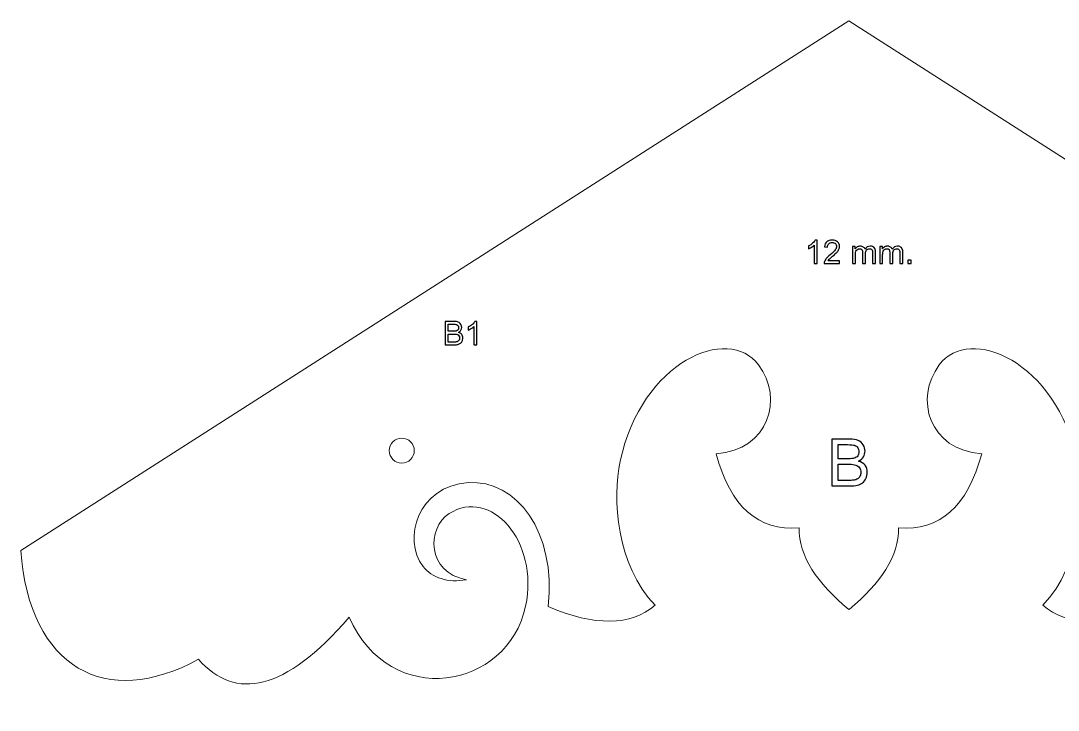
# Model space of a CAD drawing. Header units: centimetres. Extents: x -109.1 to -53.6, y -10 to 49.4.
# Drawn here: x -80.44 to -67.01, y 40.49 to 49.42 of the extents above; entities that cross this region are included whole.
import ezdxf

# ---------------------------------------------------------------- set-up
doc = ezdxf.new("R2010")
doc.units = ezdxf.units.CM
doc.header["$MEASUREMENT"] = 0
doc.layers.add('layer 1', color=7, linetype='Continuous')

msp = doc.modelspace()

# ---------------------------------------------------------------- linework, layer by layer
at = {"layer": 'layer 1', "color": 250, "lineweight": 20}
for points, knots in [([(-69.72186, 41.79436), (-70.12996, 42.13725), (-70.37005, 42.48858), (-70.36238, 42.85119), (-70.36238, 42.85119), (-70.89347, 42.80669), (-71.25193, 43.12702), (-71.43778, 43.8122), (-71.43778, 43.8122), (-70.75364, 43.85725), (-70.5612, 44.52814), (-70.88866, 44.96199), (-70.88866, 44.96199), (-71.28197, 45.48306), (-72.39986, 45.01345), (-72.67911, 43.71495), (-72.67911, 43.71495), (-72.78208, 43.23622), (-72.72727, 42.372), (-72.22723, 41.85016), (-72.22723, 41.85016), (-72.54702, 41.583), (-73.00845, 41.57727), (-73.61155, 41.83299), (-73.61155, 41.83299), (-73.50284, 42.79701), (-74.02172, 43.48027), (-74.64408, 43.43754), (-74.64408, 43.43754), (-75.3013, 43.39242), (-75.5026, 42.70923), (-75.22829, 42.35211), (-75.22829, 42.35211), (-75.118, 42.20856), (-74.90508, 42.13405), (-74.6698, 42.18194), (-74.6698, 42.18194), (-75.18143, 42.26991), (-75.18656, 42.84993), (-74.89289, 43.03712), (-74.89289, 43.03712), (-74.35578, 43.37947), (-73.72479, 42.6837), (-73.90329, 41.83872), (-73.90329, 41.83872), (-74.13174, 40.75725), (-75.66034, 40.49225), (-76.18574, 41.69569), (-76.18574, 41.69569), (-77.02318, 40.72754), (-77.65434, 40.61311), (-78.13641, 41.1522), (-78.13641, 41.1522), (-79.33202, 40.49536), (-80.32164, 41.03686), (-80.43602, 42.55932), (-80.43602, 42.55932), (-80.43602, 42.55932), (-69.71911, 49.41508), (-69.71911, 49.41508)], [0, 0, 0, 0, 0.0625, 0.0625, 0.0625, 0.0625, 0.125, 0.125, 0.125, 0.125, 0.1875, 0.1875, 0.1875, 0.1875, 0.25, 0.25, 0.25, 0.25, 0.3125, 0.3125, 0.3125, 0.3125, 0.375, 0.375, 0.375, 0.375, 0.4375, 0.4375, 0.4375, 0.4375, 0.5, 0.5, 0.5, 0.5, 0.5625, 0.5625, 0.5625, 0.5625, 0.625, 0.625, 0.625, 0.625, 0.6875, 0.6875, 0.6875, 0.6875, 0.75, 0.75, 0.75, 0.75, 0.8125, 0.8125, 0.8125, 0.8125, 0.875, 0.875, 0.875, 0.875, 1, 1, 1, 1]), ([(-69.71642, 41.79436), (-69.30832, 42.13725), (-69.06823, 42.48858), (-69.07589, 42.85119), (-69.07589, 42.85119), (-68.54481, 42.80669), (-68.18633, 43.12702), (-68.00048, 43.8122), (-68.00048, 43.8122), (-68.68464, 43.85725), (-68.87708, 44.52814), (-68.54961, 44.96199), (-68.54961, 44.96199), (-68.15629, 45.48306), (-67.03841, 45.01345), (-66.75915, 43.71495), (-66.75915, 43.71495), (-66.65618, 43.23622), (-66.711, 42.372), (-67.21103, 41.85016), (-67.21103, 41.85016), (-66.89123, 41.583), (-66.4298, 41.57727), (-65.82672, 41.83299), (-65.82672, 41.83299), (-65.93541, 42.79701), (-65.41653, 43.48027), (-64.79418, 43.43754), (-64.79418, 43.43754), (-64.13696, 43.39242), (-63.93565, 42.70923), (-64.20996, 42.35211), (-64.20996, 42.35211), (-64.32026, 42.20856), (-64.53319, 42.13405), (-64.76845, 42.18194), (-64.76845, 42.18194), (-64.25682, 42.26991), (-64.25169, 42.84993), (-64.54536, 43.03712), (-64.54536, 43.03712), (-65.08249, 43.37947), (-65.71346, 42.6837), (-65.53498, 41.83872), (-65.53498, 41.83872), (-65.30651, 40.75725), (-63.77791, 40.49225), (-63.25252, 41.69569), (-63.25252, 41.69569), (-62.41508, 40.72754), (-61.78393, 40.61311), (-61.30184, 41.1522), (-61.30184, 41.1522), (-60.10623, 40.49536), (-59.11663, 41.03686), (-59.00223, 42.55932), (-59.00223, 42.55932), (-59.00223, 42.55932), (-69.71915, 49.41508), (-69.71915, 49.41508)], [0, 0, 0, 0, 0.0625, 0.0625, 0.0625, 0.0625, 0.125, 0.125, 0.125, 0.125, 0.1875, 0.1875, 0.1875, 0.1875, 0.25, 0.25, 0.25, 0.25, 0.3125, 0.3125, 0.3125, 0.3125, 0.375, 0.375, 0.375, 0.375, 0.4375, 0.4375, 0.4375, 0.4375, 0.5, 0.5, 0.5, 0.5, 0.5625, 0.5625, 0.5625, 0.5625, 0.625, 0.625, 0.625, 0.625, 0.6875, 0.6875, 0.6875, 0.6875, 0.75, 0.75, 0.75, 0.75, 0.8125, 0.8125, 0.8125, 0.8125, 0.875, 0.875, 0.875, 0.875, 1, 1, 1, 1]), ([(-75.50593, 44.01402), (-75.41637, 44.01402), (-75.34379, 43.94142), (-75.34379, 43.85187), (-75.34379, 43.85187), (-75.34379, 43.76232), (-75.41637, 43.68972), (-75.50593, 43.68972), (-75.50593, 43.68972), (-75.5955, 43.68972), (-75.66808, 43.76232), (-75.66808, 43.85187), (-75.66808, 43.85187), (-75.66808, 43.94142), (-75.5955, 44.01402), (-75.50593, 44.01402)], [0, 0, 0, 0, 0.2, 0.2, 0.2, 0.2, 0.4, 0.4, 0.4, 0.4, 0.6, 0.6, 0.6, 0.6, 1, 1, 1, 1])]:
    msp.add_open_spline(points, degree=3, knots=knots, dxfattribs=at)
at = {"layer": 'layer 1', "color": 142}
for points, knots in [([(-70.1313, 46.2728), (-70.1313, 46.2728), (-70.16855, 46.2728), (-70.16855, 46.2728), (-70.16855, 46.2728), (-70.16855, 46.2728), (-70.16855, 46.50987), (-70.16855, 46.50987), (-70.16855, 46.50987), (-70.17744, 46.5014), (-70.18929, 46.49293), (-70.20369, 46.48447), (-70.20369, 46.48447), (-70.2185, 46.47558), (-70.23163, 46.46923), (-70.24306, 46.46499), (-70.24306, 46.46499), (-70.24306, 46.46499), (-70.24306, 46.50098), (-70.24306, 46.50098), (-70.24306, 46.50098), (-70.22231, 46.51071), (-70.20411, 46.52257), (-70.18845, 46.53654), (-70.18845, 46.53654), (-70.17278, 46.55051), (-70.16178, 46.56405), (-70.15543, 46.57718), (-70.15543, 46.57718), (-70.15543, 46.57718), (-70.1313, 46.57718), (-70.1313, 46.57718), (-70.1313, 46.57718), (-70.1313, 46.57718), (-70.1313, 46.2728), (-70.1313, 46.2728)], [0, 0, 0, 0, 0.1, 0.1, 0.1, 0.1, 0.2, 0.2, 0.2, 0.2, 0.3, 0.3, 0.3, 0.3, 0.4, 0.4, 0.4, 0.4, 0.5, 0.5, 0.5, 0.5, 0.6, 0.6, 0.6, 0.6, 0.7, 0.7, 0.7, 0.7, 0.8, 0.8, 0.8, 0.8, 1, 1, 1, 1]), ([(-69.84047, 46.30878), (-69.84047, 46.30878), (-69.84047, 46.2728), (-69.84047, 46.2728), (-69.84047, 46.2728), (-69.84047, 46.2728), (-70.04113, 46.2728), (-70.04113, 46.2728), (-70.04113, 46.2728), (-70.04113, 46.28169), (-70.03986, 46.29058), (-70.03647, 46.29862), (-70.03647, 46.29862), (-70.03139, 46.31217), (-70.02335, 46.32572), (-70.01234, 46.33884), (-70.01234, 46.33884), (-70.00091, 46.35239), (-69.98483, 46.36763), (-69.96366, 46.38498), (-69.96366, 46.38498), (-69.93064, 46.41208), (-69.9082, 46.43324), (-69.89677, 46.44891), (-69.89677, 46.44891), (-69.88492, 46.46499), (-69.87942, 46.47981), (-69.87942, 46.49378), (-69.87942, 46.49378), (-69.87942, 46.5086), (-69.8845, 46.52087), (-69.89508, 46.53103), (-69.89508, 46.53103), (-69.90566, 46.54119), (-69.91963, 46.54627), (-69.93657, 46.54627), (-69.93657, 46.54627), (-69.95435, 46.54627), (-69.96874, 46.54077), (-69.97932, 46.53019), (-69.97932, 46.53019), (-69.99033, 46.5196), (-69.99541, 46.50436), (-69.99583, 46.48574), (-69.99583, 46.48574), (-69.99583, 46.48574), (-70.03393, 46.48955), (-70.03393, 46.48955), (-70.03393, 46.48955), (-70.03139, 46.51791), (-70.02166, 46.53992), (-70.0043, 46.55474), (-70.0043, 46.55474), (-69.98737, 46.56956), (-69.96451, 46.57718), (-69.93572, 46.57718), (-69.93572, 46.57718), (-69.90651, 46.57718), (-69.88365, 46.56913), (-69.86672, 46.55305), (-69.86672, 46.55305), (-69.84936, 46.53696), (-69.84089, 46.51664), (-69.84089, 46.49293), (-69.84089, 46.49293), (-69.84089, 46.48066), (-69.84343, 46.4688), (-69.84851, 46.45737), (-69.84851, 46.45737), (-69.85359, 46.44552), (-69.86164, 46.43324), (-69.87307, 46.42012), (-69.87307, 46.42012), (-69.88492, 46.40742), (-69.90397, 46.38964), (-69.93064, 46.36678), (-69.93064, 46.36678), (-69.95308, 46.34815), (-69.96705, 46.33545), (-69.9734, 46.32868), (-69.9734, 46.32868), (-69.97975, 46.32191), (-69.98525, 46.31556), (-69.98948, 46.30878), (-69.98948, 46.30878), (-69.98948, 46.30878), (-69.84047, 46.30878), (-69.84047, 46.30878)], [0, 0, 0, 0, 0.04347826, 0.04347826, 0.04347826, 0.04347826, 0.08695652, 0.08695652, 0.08695652, 0.08695652, 0.13043478, 0.13043478, 0.13043478, 0.13043478, 0.17391304, 0.17391304, 0.17391304, 0.17391304, 0.2173913, 0.2173913, 0.2173913, 0.2173913, 0.26086957, 0.26086957, 0.26086957, 0.26086957, 0.30434783, 0.30434783, 0.30434783, 0.30434783, 0.34782609, 0.34782609, 0.34782609, 0.34782609, 0.39130435, 0.39130435, 0.39130435, 0.39130435, 0.43478261, 0.43478261, 0.43478261, 0.43478261, 0.47826087, 0.47826087, 0.47826087, 0.47826087, 0.52173913, 0.52173913, 0.52173913, 0.52173913, 0.56521739, 0.56521739, 0.56521739, 0.56521739, 0.60869565, 0.60869565, 0.60869565, 0.60869565, 0.65217391, 0.65217391, 0.65217391, 0.65217391, 0.69565217, 0.69565217, 0.69565217, 0.69565217, 0.73913043, 0.73913043, 0.73913043, 0.73913043, 0.7826087, 0.7826087, 0.7826087, 0.7826087, 0.82608696, 0.82608696, 0.82608696, 0.82608696, 0.86956522, 0.86956522, 0.86956522, 0.86956522, 0.91304348, 0.91304348, 0.91304348, 0.91304348, 1, 1, 1, 1]), ([(-69.67283, 46.2728), (-69.67283, 46.2728), (-69.67283, 46.49251), (-69.67283, 46.49251), (-69.67283, 46.49251), (-69.67283, 46.49251), (-69.63939, 46.49251), (-69.63939, 46.49251), (-69.63939, 46.49251), (-69.63939, 46.49251), (-69.63939, 46.46161), (-69.63939, 46.46161), (-69.63939, 46.46161), (-69.63261, 46.47219), (-69.6233, 46.48108), (-69.61187, 46.48743), (-69.61187, 46.48743), (-69.60044, 46.4942), (-69.58774, 46.49717), (-69.57292, 46.49717), (-69.57292, 46.49717), (-69.55684, 46.49717), (-69.54329, 46.49378), (-69.53313, 46.48701), (-69.53313, 46.48701), (-69.52255, 46.48023), (-69.51535, 46.47092), (-69.51112, 46.45907), (-69.51112, 46.45907), (-69.49376, 46.48447), (-69.4709, 46.49717), (-69.44338, 46.49717), (-69.44338, 46.49717), (-69.42137, 46.49717), (-69.40486, 46.49124), (-69.39301, 46.47939), (-69.39301, 46.47939), (-69.38115, 46.46711), (-69.37523, 46.44848), (-69.37523, 46.42351), (-69.37523, 46.42351), (-69.37523, 46.42351), (-69.37523, 46.2728), (-69.37523, 46.2728), (-69.37523, 46.2728), (-69.37523, 46.2728), (-69.41248, 46.2728), (-69.41248, 46.2728), (-69.41248, 46.2728), (-69.41248, 46.2728), (-69.41248, 46.41123), (-69.41248, 46.41123), (-69.41248, 46.41123), (-69.41248, 46.42605), (-69.41375, 46.43663), (-69.41587, 46.4434), (-69.41587, 46.4434), (-69.41841, 46.44975), (-69.42264, 46.45526), (-69.42899, 46.45907), (-69.42899, 46.45907), (-69.43534, 46.46288), (-69.44296, 46.46499), (-69.45143, 46.46499), (-69.45143, 46.46499), (-69.46709, 46.46499), (-69.47979, 46.45991), (-69.48995, 46.44975), (-69.48995, 46.44975), (-69.50011, 46.43959), (-69.50519, 46.42308), (-69.50519, 46.40022), (-69.50519, 46.40022), (-69.50519, 46.40022), (-69.50519, 46.2728), (-69.50519, 46.2728), (-69.50519, 46.2728), (-69.50519, 46.2728), (-69.54244, 46.2728), (-69.54244, 46.2728), (-69.54244, 46.2728), (-69.54244, 46.2728), (-69.54244, 46.41546), (-69.54244, 46.41546), (-69.54244, 46.41546), (-69.54244, 46.43197), (-69.54541, 46.44425), (-69.55133, 46.45272), (-69.55133, 46.45272), (-69.55768, 46.46076), (-69.56742, 46.46499), (-69.58139, 46.46499), (-69.58139, 46.46499), (-69.59155, 46.46499), (-69.60129, 46.46245), (-69.61018, 46.45695), (-69.61018, 46.45695), (-69.61907, 46.45145), (-69.62584, 46.4434), (-69.62965, 46.43282), (-69.62965, 46.43282), (-69.63346, 46.42181), (-69.63558, 46.40657), (-69.63558, 46.38668), (-69.63558, 46.38668), (-69.63558, 46.38668), (-69.63558, 46.2728), (-69.63558, 46.2728), (-69.63558, 46.2728), (-69.63558, 46.2728), (-69.67283, 46.2728), (-69.67283, 46.2728)], [0, 0, 0, 0, 0.03448276, 0.03448276, 0.03448276, 0.03448276, 0.06896552, 0.06896552, 0.06896552, 0.06896552, 0.10344828, 0.10344828, 0.10344828, 0.10344828, 0.13793103, 0.13793103, 0.13793103, 0.13793103, 0.17241379, 0.17241379, 0.17241379, 0.17241379, 0.20689655, 0.20689655, 0.20689655, 0.20689655, 0.24137931, 0.24137931, 0.24137931, 0.24137931, 0.27586207, 0.27586207, 0.27586207, 0.27586207, 0.31034483, 0.31034483, 0.31034483, 0.31034483, 0.34482759, 0.34482759, 0.34482759, 0.34482759, 0.37931034, 0.37931034, 0.37931034, 0.37931034, 0.4137931, 0.4137931, 0.4137931, 0.4137931, 0.44827586, 0.44827586, 0.44827586, 0.44827586, 0.48275862, 0.48275862, 0.48275862, 0.48275862, 0.51724138, 0.51724138, 0.51724138, 0.51724138, 0.55172414, 0.55172414, 0.55172414, 0.55172414, 0.5862069, 0.5862069, 0.5862069, 0.5862069, 0.62068966, 0.62068966, 0.62068966, 0.62068966, 0.65517241, 0.65517241, 0.65517241, 0.65517241, 0.68965517, 0.68965517, 0.68965517, 0.68965517, 0.72413793, 0.72413793, 0.72413793, 0.72413793, 0.75862069, 0.75862069, 0.75862069, 0.75862069, 0.79310345, 0.79310345, 0.79310345, 0.79310345, 0.82758621, 0.82758621, 0.82758621, 0.82758621, 0.86206897, 0.86206897, 0.86206897, 0.86206897, 0.89655172, 0.89655172, 0.89655172, 0.89655172, 0.93103448, 0.93103448, 0.93103448, 0.93103448, 1, 1, 1, 1]), ([(-69.32019, 46.2728), (-69.32019, 46.2728), (-69.32019, 46.49251), (-69.32019, 46.49251), (-69.32019, 46.49251), (-69.32019, 46.49251), (-69.28675, 46.49251), (-69.28675, 46.49251), (-69.28675, 46.49251), (-69.28675, 46.49251), (-69.28675, 46.46161), (-69.28675, 46.46161), (-69.28675, 46.46161), (-69.27997, 46.47219), (-69.27066, 46.48108), (-69.25923, 46.48743), (-69.25923, 46.48743), (-69.2478, 46.4942), (-69.2351, 46.49717), (-69.22028, 46.49717), (-69.22028, 46.49717), (-69.2042, 46.49717), (-69.19065, 46.49378), (-69.18049, 46.48701), (-69.18049, 46.48701), (-69.16991, 46.48023), (-69.16271, 46.47092), (-69.15848, 46.45907), (-69.15848, 46.45907), (-69.14112, 46.48447), (-69.11826, 46.49717), (-69.09074, 46.49717), (-69.09074, 46.49717), (-69.06873, 46.49717), (-69.05222, 46.49124), (-69.04037, 46.47939), (-69.04037, 46.47939), (-69.02851, 46.46711), (-69.02259, 46.44848), (-69.02259, 46.42351), (-69.02259, 46.42351), (-69.02259, 46.42351), (-69.02259, 46.2728), (-69.02259, 46.2728), (-69.02259, 46.2728), (-69.02259, 46.2728), (-69.05984, 46.2728), (-69.05984, 46.2728), (-69.05984, 46.2728), (-69.05984, 46.2728), (-69.05984, 46.41123), (-69.05984, 46.41123), (-69.05984, 46.41123), (-69.05984, 46.42605), (-69.06111, 46.43663), (-69.06323, 46.4434), (-69.06323, 46.4434), (-69.06577, 46.44975), (-69.07, 46.45526), (-69.07635, 46.45907), (-69.07635, 46.45907), (-69.0827, 46.46288), (-69.09032, 46.46499), (-69.09879, 46.46499), (-69.09879, 46.46499), (-69.11445, 46.46499), (-69.12715, 46.45991), (-69.13731, 46.44975), (-69.13731, 46.44975), (-69.14747, 46.43959), (-69.15255, 46.42308), (-69.15255, 46.40022), (-69.15255, 46.40022), (-69.15255, 46.40022), (-69.15255, 46.2728), (-69.15255, 46.2728), (-69.15255, 46.2728), (-69.15255, 46.2728), (-69.1898, 46.2728), (-69.1898, 46.2728), (-69.1898, 46.2728), (-69.1898, 46.2728), (-69.1898, 46.41546), (-69.1898, 46.41546), (-69.1898, 46.41546), (-69.1898, 46.43197), (-69.19277, 46.44425), (-69.19869, 46.45272), (-69.19869, 46.45272), (-69.20504, 46.46076), (-69.21478, 46.46499), (-69.22875, 46.46499), (-69.22875, 46.46499), (-69.23891, 46.46499), (-69.24865, 46.46245), (-69.25754, 46.45695), (-69.25754, 46.45695), (-69.26643, 46.45145), (-69.2732, 46.4434), (-69.27701, 46.43282), (-69.27701, 46.43282), (-69.28082, 46.42181), (-69.28294, 46.40657), (-69.28294, 46.38668), (-69.28294, 46.38668), (-69.28294, 46.38668), (-69.28294, 46.2728), (-69.28294, 46.2728), (-69.28294, 46.2728), (-69.28294, 46.2728), (-69.32019, 46.2728), (-69.32019, 46.2728)], [0, 0, 0, 0, 0.03448276, 0.03448276, 0.03448276, 0.03448276, 0.06896552, 0.06896552, 0.06896552, 0.06896552, 0.10344828, 0.10344828, 0.10344828, 0.10344828, 0.13793103, 0.13793103, 0.13793103, 0.13793103, 0.17241379, 0.17241379, 0.17241379, 0.17241379, 0.20689655, 0.20689655, 0.20689655, 0.20689655, 0.24137931, 0.24137931, 0.24137931, 0.24137931, 0.27586207, 0.27586207, 0.27586207, 0.27586207, 0.31034483, 0.31034483, 0.31034483, 0.31034483, 0.34482759, 0.34482759, 0.34482759, 0.34482759, 0.37931034, 0.37931034, 0.37931034, 0.37931034, 0.4137931, 0.4137931, 0.4137931, 0.4137931, 0.44827586, 0.44827586, 0.44827586, 0.44827586, 0.48275862, 0.48275862, 0.48275862, 0.48275862, 0.51724138, 0.51724138, 0.51724138, 0.51724138, 0.55172414, 0.55172414, 0.55172414, 0.55172414, 0.5862069, 0.5862069, 0.5862069, 0.5862069, 0.62068966, 0.62068966, 0.62068966, 0.62068966, 0.65517241, 0.65517241, 0.65517241, 0.65517241, 0.68965517, 0.68965517, 0.68965517, 0.68965517, 0.72413793, 0.72413793, 0.72413793, 0.72413793, 0.75862069, 0.75862069, 0.75862069, 0.75862069, 0.79310345, 0.79310345, 0.79310345, 0.79310345, 0.82758621, 0.82758621, 0.82758621, 0.82758621, 0.86206897, 0.86206897, 0.86206897, 0.86206897, 0.89655172, 0.89655172, 0.89655172, 0.89655172, 0.93103448, 0.93103448, 0.93103448, 0.93103448, 1, 1, 1, 1]), ([(-68.95697, 46.2728), (-68.95697, 46.2728), (-68.95697, 46.31513), (-68.95697, 46.31513), (-68.95697, 46.31513), (-68.95697, 46.31513), (-68.91463, 46.31513), (-68.91463, 46.31513), (-68.91463, 46.31513), (-68.91463, 46.31513), (-68.91463, 46.2728), (-68.91463, 46.2728), (-68.91463, 46.2728), (-68.91463, 46.2728), (-68.95697, 46.2728), (-68.95697, 46.2728)], [0, 0, 0, 0, 0.2, 0.2, 0.2, 0.2, 0.4, 0.4, 0.4, 0.4, 0.6, 0.6, 0.6, 0.6, 1, 1, 1, 1])]:
    msp.add_open_spline(points, degree=3, knots=knots, dxfattribs=at)
at = {"layer": 'layer 1', "color": 242}
for points, knots in [([(-74.94437, 45.22071), (-74.94437, 45.22071), (-74.94437, 45.52382), (-74.94437, 45.52382), (-74.94437, 45.52382), (-74.94437, 45.52382), (-74.83049, 45.52382), (-74.83049, 45.52382), (-74.83049, 45.52382), (-74.80721, 45.52382), (-74.789, 45.52085), (-74.77503, 45.5145), (-74.77503, 45.5145), (-74.76064, 45.50858), (-74.75006, 45.49884), (-74.74201, 45.48614), (-74.74201, 45.48614), (-74.73397, 45.47344), (-74.73016, 45.46032), (-74.73016, 45.44635), (-74.73016, 45.44635), (-74.73016, 45.43322), (-74.73355, 45.42095), (-74.74074, 45.40952), (-74.74074, 45.40952), (-74.74752, 45.39809), (-74.7581, 45.3892), (-74.77249, 45.382), (-74.77249, 45.382), (-74.75429, 45.3765), (-74.7399, 45.36761), (-74.73016, 45.35448), (-74.73016, 45.35448), (-74.72042, 45.34136), (-74.71534, 45.32612), (-74.71534, 45.30876), (-74.71534, 45.30876), (-74.71534, 45.29437), (-74.71831, 45.28125), (-74.72423, 45.26897), (-74.72423, 45.26897), (-74.73058, 45.25669), (-74.73778, 45.24738), (-74.74667, 45.24061), (-74.74667, 45.24061), (-74.75556, 45.23426), (-74.76657, 45.22918), (-74.77969, 45.22579), (-74.77969, 45.22579), (-74.79324, 45.2224), (-74.80932, 45.22071), (-74.8288, 45.22071), (-74.8288, 45.22071), (-74.8288, 45.22071), (-74.94437, 45.22071), (-74.94437, 45.22071)], [0, 0, 0, 0, 0.06666667, 0.06666667, 0.06666667, 0.06666667, 0.13333333, 0.13333333, 0.13333333, 0.13333333, 0.2, 0.2, 0.2, 0.2, 0.26666667, 0.26666667, 0.26666667, 0.26666667, 0.33333333, 0.33333333, 0.33333333, 0.33333333, 0.4, 0.4, 0.4, 0.4, 0.46666667, 0.46666667, 0.46666667, 0.46666667, 0.53333333, 0.53333333, 0.53333333, 0.53333333, 0.6, 0.6, 0.6, 0.6, 0.66666667, 0.66666667, 0.66666667, 0.66666667, 0.73333333, 0.73333333, 0.73333333, 0.73333333, 0.8, 0.8, 0.8, 0.8, 0.86666667, 0.86666667, 0.86666667, 0.86666667, 1, 1, 1, 1]), ([(-74.53501, 45.22071), (-74.53501, 45.22071), (-74.57226, 45.22071), (-74.57226, 45.22071), (-74.57226, 45.22071), (-74.57226, 45.22071), (-74.57226, 45.45778), (-74.57226, 45.45778), (-74.57226, 45.45778), (-74.58115, 45.44931), (-74.593, 45.44084), (-74.6074, 45.43238), (-74.6074, 45.43238), (-74.62221, 45.42349), (-74.63534, 45.41714), (-74.64677, 45.4129), (-74.64677, 45.4129), (-74.64677, 45.4129), (-74.64677, 45.44889), (-74.64677, 45.44889), (-74.64677, 45.44889), (-74.62602, 45.45862), (-74.60782, 45.47048), (-74.59216, 45.48445), (-74.59216, 45.48445), (-74.57649, 45.49842), (-74.56549, 45.51196), (-74.55914, 45.52509), (-74.55914, 45.52509), (-74.55914, 45.52509), (-74.53501, 45.52509), (-74.53501, 45.52509), (-74.53501, 45.52509), (-74.53501, 45.52509), (-74.53501, 45.22071), (-74.53501, 45.22071)], [0, 0, 0, 0, 0.1, 0.1, 0.1, 0.1, 0.2, 0.2, 0.2, 0.2, 0.3, 0.3, 0.3, 0.3, 0.4, 0.4, 0.4, 0.4, 0.5, 0.5, 0.5, 0.5, 0.6, 0.6, 0.6, 0.6, 0.7, 0.7, 0.7, 0.7, 0.8, 0.8, 0.8, 0.8, 1, 1, 1, 1]), ([(-74.90415, 45.39639), (-74.90415, 45.39639), (-74.83853, 45.39639), (-74.83853, 45.39639), (-74.83853, 45.39639), (-74.82075, 45.39639), (-74.80805, 45.39766), (-74.80043, 45.39978), (-74.80043, 45.39978), (-74.79027, 45.40317), (-74.78265, 45.40782), (-74.77715, 45.41502), (-74.77715, 45.41502), (-74.77207, 45.42222), (-74.76953, 45.43111), (-74.76953, 45.44169), (-74.76953, 45.44169), (-74.76953, 45.45143), (-74.77207, 45.46032), (-74.77673, 45.46794), (-74.77673, 45.46794), (-74.78181, 45.47556), (-74.78858, 45.48106), (-74.79747, 45.4836), (-74.79747, 45.4836), (-74.80636, 45.48656), (-74.8216, 45.48783), (-74.84361, 45.48783), (-74.84361, 45.48783), (-74.84361, 45.48783), (-74.90415, 45.48783), (-74.90415, 45.48783), (-74.90415, 45.48783), (-74.90415, 45.48783), (-74.90415, 45.39639), (-74.90415, 45.39639)], [0, 0, 0, 0, 0.1, 0.1, 0.1, 0.1, 0.2, 0.2, 0.2, 0.2, 0.3, 0.3, 0.3, 0.3, 0.4, 0.4, 0.4, 0.4, 0.5, 0.5, 0.5, 0.5, 0.6, 0.6, 0.6, 0.6, 0.7, 0.7, 0.7, 0.7, 0.8, 0.8, 0.8, 0.8, 1, 1, 1, 1]), ([(-74.90415, 45.25669), (-74.90415, 45.25669), (-74.8288, 45.25669), (-74.8288, 45.25669), (-74.8288, 45.25669), (-74.81567, 45.25669), (-74.80678, 45.25712), (-74.80128, 45.25796), (-74.80128, 45.25796), (-74.79197, 45.25966), (-74.78435, 45.2622), (-74.77842, 45.26643), (-74.77842, 45.26643), (-74.77207, 45.27024), (-74.76699, 45.27574), (-74.76276, 45.28294), (-74.76276, 45.28294), (-74.75895, 45.29056), (-74.75683, 45.29903), (-74.75683, 45.30876), (-74.75683, 45.30876), (-74.75683, 45.31977), (-74.75979, 45.32951), (-74.76572, 45.33797), (-74.76572, 45.33797), (-74.77122, 45.34644), (-74.77927, 45.35237), (-74.78985, 45.35575), (-74.78985, 45.35575), (-74.80001, 45.35914), (-74.81483, 45.36083), (-74.83388, 45.36083), (-74.83388, 45.36083), (-74.83388, 45.36083), (-74.90415, 45.36083), (-74.90415, 45.36083), (-74.90415, 45.36083), (-74.90415, 45.36083), (-74.90415, 45.25669), (-74.90415, 45.25669)], [0, 0, 0, 0, 0.09090909, 0.09090909, 0.09090909, 0.09090909, 0.18181818, 0.18181818, 0.18181818, 0.18181818, 0.27272727, 0.27272727, 0.27272727, 0.27272727, 0.36363636, 0.36363636, 0.36363636, 0.36363636, 0.45454545, 0.45454545, 0.45454545, 0.45454545, 0.54545455, 0.54545455, 0.54545455, 0.54545455, 0.63636364, 0.63636364, 0.63636364, 0.63636364, 0.72727273, 0.72727273, 0.72727273, 0.72727273, 0.81818182, 0.81818182, 0.81818182, 0.81818182, 1, 1, 1, 1]), ([(-69.93929, 43.39509), (-69.93929, 43.39509), (-69.93929, 44.0013), (-69.93929, 44.0013), (-69.93929, 44.0013), (-69.93929, 44.0013), (-69.71154, 44.0013), (-69.71154, 44.0013), (-69.71154, 44.0013), (-69.66497, 44.0013), (-69.62857, 43.99538), (-69.60063, 43.98268), (-69.60063, 43.98268), (-69.57184, 43.97082), (-69.55067, 43.95135), (-69.53459, 43.92595), (-69.53459, 43.92595), (-69.5185, 43.90055), (-69.51088, 43.8743), (-69.51088, 43.84636), (-69.51088, 43.84636), (-69.51088, 43.82012), (-69.51765, 43.79556), (-69.53205, 43.7727), (-69.53205, 43.7727), (-69.54559, 43.74984), (-69.56676, 43.73206), (-69.59555, 43.71767), (-69.59555, 43.71767), (-69.55914, 43.70666), (-69.53035, 43.68888), (-69.51088, 43.66264), (-69.51088, 43.66264), (-69.49141, 43.63639), (-69.48125, 43.60591), (-69.48125, 43.5712), (-69.48125, 43.5712), (-69.48125, 43.54241), (-69.48717, 43.51616), (-69.49903, 43.49161), (-69.49903, 43.49161), (-69.51173, 43.46706), (-69.52612, 43.44843), (-69.5439, 43.43488), (-69.5439, 43.43488), (-69.56168, 43.42218), (-69.58369, 43.41202), (-69.60994, 43.40525), (-69.60994, 43.40525), (-69.63703, 43.39848), (-69.66921, 43.39509), (-69.70815, 43.39509), (-69.70815, 43.39509), (-69.70815, 43.39509), (-69.93929, 43.39509), (-69.93929, 43.39509)], [0, 0, 0, 0, 0.06666667, 0.06666667, 0.06666667, 0.06666667, 0.13333333, 0.13333333, 0.13333333, 0.13333333, 0.2, 0.2, 0.2, 0.2, 0.26666667, 0.26666667, 0.26666667, 0.26666667, 0.33333333, 0.33333333, 0.33333333, 0.33333333, 0.4, 0.4, 0.4, 0.4, 0.46666667, 0.46666667, 0.46666667, 0.46666667, 0.53333333, 0.53333333, 0.53333333, 0.53333333, 0.6, 0.6, 0.6, 0.6, 0.66666667, 0.66666667, 0.66666667, 0.66666667, 0.73333333, 0.73333333, 0.73333333, 0.73333333, 0.8, 0.8, 0.8, 0.8, 0.86666667, 0.86666667, 0.86666667, 0.86666667, 1, 1, 1, 1]), ([(-69.85886, 43.74646), (-69.85886, 43.74646), (-69.72763, 43.74646), (-69.72763, 43.74646), (-69.72763, 43.74646), (-69.69207, 43.74646), (-69.66667, 43.749), (-69.65143, 43.75323), (-69.65143, 43.75323), (-69.63111, 43.76), (-69.61587, 43.76932), (-69.60486, 43.78371), (-69.60486, 43.78371), (-69.5947, 43.7981), (-69.58962, 43.81588), (-69.58962, 43.83705), (-69.58962, 43.83705), (-69.58962, 43.85652), (-69.5947, 43.8743), (-69.60401, 43.88954), (-69.60401, 43.88954), (-69.61417, 43.90478), (-69.62772, 43.91579), (-69.6455, 43.92087), (-69.6455, 43.92087), (-69.66328, 43.9268), (-69.69376, 43.92934), (-69.73779, 43.92934), (-69.73779, 43.92934), (-69.73779, 43.92934), (-69.85886, 43.92934), (-69.85886, 43.92934), (-69.85886, 43.92934), (-69.85886, 43.92934), (-69.85886, 43.74646), (-69.85886, 43.74646)], [0, 0, 0, 0, 0.1, 0.1, 0.1, 0.1, 0.2, 0.2, 0.2, 0.2, 0.3, 0.3, 0.3, 0.3, 0.4, 0.4, 0.4, 0.4, 0.5, 0.5, 0.5, 0.5, 0.6, 0.6, 0.6, 0.6, 0.7, 0.7, 0.7, 0.7, 0.8, 0.8, 0.8, 0.8, 1, 1, 1, 1]), ([(-69.85886, 43.46706), (-69.85886, 43.46706), (-69.70815, 43.46706), (-69.70815, 43.46706), (-69.70815, 43.46706), (-69.68191, 43.46706), (-69.66413, 43.4679), (-69.65312, 43.4696), (-69.65312, 43.4696), (-69.63449, 43.47298), (-69.61925, 43.47806), (-69.6074, 43.48653), (-69.6074, 43.48653), (-69.5947, 43.49415), (-69.58454, 43.50516), (-69.57607, 43.51955), (-69.57607, 43.51955), (-69.56845, 43.53479), (-69.56422, 43.55172), (-69.56422, 43.5712), (-69.56422, 43.5712), (-69.56422, 43.59321), (-69.57015, 43.61268), (-69.582, 43.62962), (-69.582, 43.62962), (-69.59301, 43.64655), (-69.60909, 43.6584), (-69.63026, 43.66518), (-69.63026, 43.66518), (-69.65058, 43.67195), (-69.68021, 43.67534), (-69.71831, 43.67534), (-69.71831, 43.67534), (-69.71831, 43.67534), (-69.85886, 43.67534), (-69.85886, 43.67534), (-69.85886, 43.67534), (-69.85886, 43.67534), (-69.85886, 43.46706), (-69.85886, 43.46706)], [0, 0, 0, 0, 0.09090909, 0.09090909, 0.09090909, 0.09090909, 0.18181818, 0.18181818, 0.18181818, 0.18181818, 0.27272727, 0.27272727, 0.27272727, 0.27272727, 0.36363636, 0.36363636, 0.36363636, 0.36363636, 0.45454545, 0.45454545, 0.45454545, 0.45454545, 0.54545455, 0.54545455, 0.54545455, 0.54545455, 0.63636364, 0.63636364, 0.63636364, 0.63636364, 0.72727273, 0.72727273, 0.72727273, 0.72727273, 0.81818182, 0.81818182, 0.81818182, 0.81818182, 1, 1, 1, 1])]:
    msp.add_open_spline(points, degree=3, knots=knots, dxfattribs=at)

doc.saveas('drawing.dxf')
